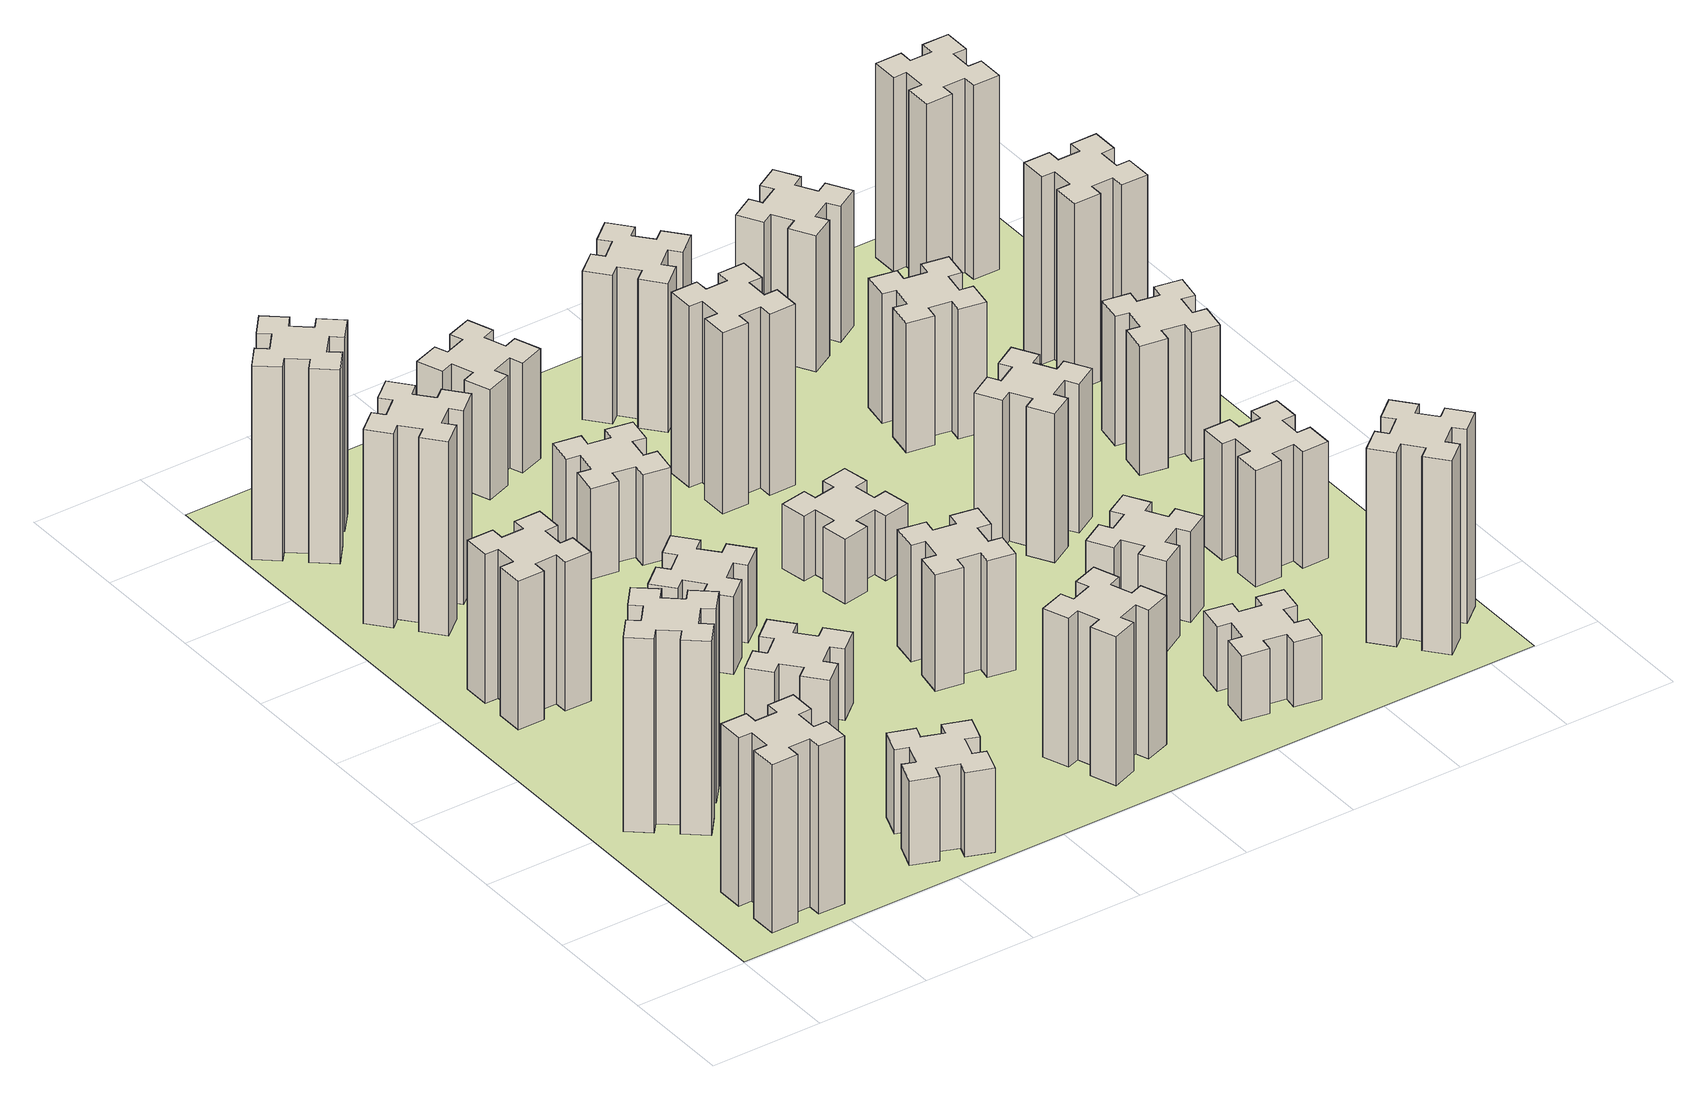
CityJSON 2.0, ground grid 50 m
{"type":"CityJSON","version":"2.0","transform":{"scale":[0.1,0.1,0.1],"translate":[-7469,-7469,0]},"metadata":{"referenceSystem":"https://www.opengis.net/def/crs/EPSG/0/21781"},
"CityObjects":{
"building1":{"type":"Building","attributes":{"class":"1000","function":"1000","usage":"1000","yearOfConstruction":2016,"roofType":"1000","measuredHeight":78,"storeysAboveGround":30,"storeysBelowGround":0},"geometry":[{"type":"Solid","lod":"1","boundaries":[[[[0,1,2,3,4,5,6,7,8,9,10,11,12,13,14,15,16,17,18,19]],[[17,16,20,21]],[[16,15,22,20]],[[15,14,23,22]],[[14,13,24,23]],[[13,12,25,24]],[[12,11,26,25]],[[11,10,27,26]],[[10,9,28,27]],[[9,8,29,28]],[[8,7,30,29]],[[7,6,31,30]],[[6,5,32,31]],[[5,4,33,32]],[[4,3,34,33]],[[3,2,35,34]],[[2,1,36,35]],[[1,0,37,36]],[[0,19,38,37]],[[19,18,39,38]],[[18,17,21,39]],[[24,25,26,27,28,29,30,31,32,33,34,35,36,37,38,39,21,20,22,23]]]]}]},
"building2":{"type":"Building","attributes":{"class":"1000","function":"1000","usage":"1000","yearOfConstruction":2016,"roofType":"1000","measuredHeight":90,"storeysAboveGround":30,"storeysBelowGround":0},"geometry":[{"type":"Solid","lod":"1","boundaries":[[[[40,41,42,43,44,45,46,47,48,49,50,51,52,53,54,55,56,57,58,59]],[[57,56,60,61]],[[56,55,62,60]],[[55,54,63,62]],[[54,53,64,63]],[[53,52,65,64]],[[52,51,66,65]],[[51,50,67,66]],[[50,49,68,67]],[[49,48,69,68]],[[48,47,70,69]],[[47,46,71,70]],[[46,45,72,71]],[[45,44,73,72]],[[44,43,74,73]],[[43,42,75,74]],[[42,41,76,75]],[[41,40,77,76]],[[40,59,78,77]],[[59,58,79,78]],[[58,57,61,79]],[[64,65,66,67,68,69,70,71,72,73,74,75,76,77,78,79,61,60,62,63]]]]}]},
"building3":{"type":"Building","attributes":{"class":"1000","function":"1000","usage":"1000","yearOfConstruction":2016,"roofType":"1000","measuredHeight":69,"storeysAboveGround":30,"storeysBelowGround":0},"geometry":[{"type":"Solid","lod":"1","boundaries":[[[[80,81,82,83,84,85,86,87,88,89,90,91,92,93,94,95,96,97,98,99]],[[97,96,100,101]],[[96,95,102,100]],[[95,94,103,102]],[[94,93,104,103]],[[93,92,105,104]],[[92,91,106,105]],[[91,90,107,106]],[[90,89,108,107]],[[89,88,109,108]],[[88,87,110,109]],[[87,86,111,110]],[[86,85,112,111]],[[85,84,113,112]],[[84,83,114,113]],[[83,82,115,114]],[[82,81,116,115]],[[81,80,117,116]],[[80,99,118,117]],[[99,98,119,118]],[[98,97,101,119]],[[104,105,106,107,108,109,110,111,112,113,114,115,116,117,118,119,101,100,102,103]]]]}]},
"building4":{"type":"Building","attributes":{"class":"1000","function":"1000","usage":"1000","yearOfConstruction":2016,"roofType":"1000","measuredHeight":90,"storeysAboveGround":30,"storeysBelowGround":0},"geometry":[{"type":"Solid","lod":"1","boundaries":[[[[120,121,122,123,124,125,126,127,128,129,130,131,132,133,134,135,136,137,138,139]],[[137,136,140,141]],[[136,135,142,140]],[[135,134,143,142]],[[134,133,144,143]],[[133,132,145,144]],[[132,131,146,145]],[[131,130,147,146]],[[130,129,148,147]],[[129,128,149,148]],[[128,127,150,149]],[[127,126,151,150]],[[126,125,152,151]],[[125,124,153,152]],[[124,123,154,153]],[[123,122,155,154]],[[122,121,156,155]],[[121,120,157,156]],[[120,139,158,157]],[[139,138,159,158]],[[138,137,141,159]],[[144,145,146,147,148,149,150,151,152,153,154,155,156,157,158,159,141,140,142,143]]]]}]},
"building5":{"type":"Building","attributes":{"class":"1000","function":"1000","usage":"1000","yearOfConstruction":2016,"roofType":"1000","measuredHeight":39,"storeysAboveGround":30,"storeysBelowGround":0},"geometry":[{"type":"Solid","lod":"1","boundaries":[[[[160,161,162,163,164,165,166,167,168,169,170,171,172,173,174,175,176,177,178,179]],[[177,176,180,181]],[[176,175,182,180]],[[175,174,183,182]],[[174,173,184,183]],[[173,172,185,184]],[[172,171,186,185]],[[171,170,187,186]],[[170,169,188,187]],[[169,168,189,188]],[[168,167,190,189]],[[167,166,191,190]],[[166,165,192,191]],[[165,164,193,192]],[[164,163,194,193]],[[163,162,195,194]],[[162,161,196,195]],[[161,160,197,196]],[[160,179,198,197]],[[179,178,199,198]],[[178,177,181,199]],[[184,185,186,187,188,189,190,191,192,193,194,195,196,197,198,199,181,180,182,183]]]]}]},
"building6":{"type":"Building","attributes":{"class":"1000","function":"1000","usage":"1000","yearOfConstruction":2016,"roofType":"1000","measuredHeight":90,"storeysAboveGround":30,"storeysBelowGround":0},"geometry":[{"type":"Solid","lod":"1","boundaries":[[[[200,201,202,203,204,205,206,207,208,209,210,211,212,213,214,215,216,217,218,219]],[[217,216,220,221]],[[216,215,222,220]],[[215,214,223,222]],[[214,213,224,223]],[[213,212,225,224]],[[212,211,226,225]],[[211,210,227,226]],[[210,209,228,227]],[[209,208,229,228]],[[208,207,230,229]],[[207,206,231,230]],[[206,205,232,231]],[[205,204,233,232]],[[204,203,234,233]],[[203,202,235,234]],[[202,201,236,235]],[[201,200,237,236]],[[200,219,238,237]],[[219,218,239,238]],[[218,217,221,239]],[[224,225,226,227,228,229,230,231,232,233,234,235,236,237,238,239,221,220,222,223]]]]}]},
"building7":{"type":"Building","attributes":{"class":"1000","function":"1000","usage":"1000","yearOfConstruction":2016,"roofType":"1000","measuredHeight":33,"storeysAboveGround":30,"storeysBelowGround":0},"geometry":[{"type":"Solid","lod":"1","boundaries":[[[[240,241,242,243,244,245,246,247,248,249,250,251,252,253,254,255,256,257,258,259]],[[257,256,260,261]],[[256,255,262,260]],[[255,254,263,262]],[[254,253,264,263]],[[253,252,265,264]],[[252,251,266,265]],[[251,250,267,266]],[[250,249,268,267]],[[249,248,269,268]],[[248,247,270,269]],[[247,246,271,270]],[[246,245,272,271]],[[245,244,273,272]],[[244,243,274,273]],[[243,242,275,274]],[[242,241,276,275]],[[241,240,277,276]],[[240,259,278,277]],[[259,258,279,278]],[[258,257,261,279]],[[264,265,266,267,268,269,270,271,272,273,274,275,276,277,278,279,261,260,262,263]]]]}]},
"building8":{"type":"Building","attributes":{"class":"1000","function":"1000","usage":"1000","yearOfConstruction":2016,"roofType":"1000","measuredHeight":36,"storeysAboveGround":30,"storeysBelowGround":0},"geometry":[{"type":"Solid","lod":"1","boundaries":[[[[280,281,282,283,284,285,286,287,288,289,290,291,292,293,294,295,296,297,298,299]],[[297,296,300,301]],[[296,295,302,300]],[[295,294,303,302]],[[294,293,304,303]],[[293,292,305,304]],[[292,291,306,305]],[[291,290,307,306]],[[290,289,308,307]],[[289,288,309,308]],[[288,287,310,309]],[[287,286,311,310]],[[286,285,312,311]],[[285,284,313,312]],[[284,283,314,313]],[[283,282,315,314]],[[282,281,316,315]],[[281,280,317,316]],[[280,299,318,317]],[[299,298,319,318]],[[298,297,301,319]],[[304,305,306,307,308,309,310,311,312,313,314,315,316,317,318,319,301,300,302,303]]]]}]},
"building9":{"type":"Building","attributes":{"class":"1000","function":"1000","usage":"1000","yearOfConstruction":2016,"roofType":"1000","measuredHeight":42,"storeysAboveGround":30,"storeysBelowGround":0},"geometry":[{"type":"Solid","lod":"1","boundaries":[[[[320,321,322,323,324,325,326,327,328,329,330,331,332,333,334,335,336,337,338,339]],[[337,336,340,341]],[[336,335,342,340]],[[335,334,343,342]],[[334,333,344,343]],[[333,332,345,344]],[[332,331,346,345]],[[331,330,347,346]],[[330,329,348,347]],[[329,328,349,348]],[[328,327,350,349]],[[327,326,351,350]],[[326,325,352,351]],[[325,324,353,352]],[[324,323,354,353]],[[323,322,355,354]],[[322,321,356,355]],[[321,320,357,356]],[[320,339,358,357]],[[339,338,359,358]],[[338,337,341,359]],[[344,345,346,347,348,349,350,351,352,353,354,355,356,357,358,359,341,340,342,343]]]]}]},
"building10":{"type":"Building","attributes":{"class":"1000","function":"1000","usage":"1000","yearOfConstruction":2016,"roofType":"1000","measuredHeight":69,"storeysAboveGround":30,"storeysBelowGround":0},"geometry":[{"type":"Solid","lod":"1","boundaries":[[[[360,361,362,363,364,365,366,367,368,369,370,371,372,373,374,375,376,377,378,379]],[[377,376,380,381]],[[376,375,382,380]],[[375,374,383,382]],[[374,373,384,383]],[[373,372,385,384]],[[372,371,386,385]],[[371,370,387,386]],[[370,369,388,387]],[[369,368,389,388]],[[368,367,390,389]],[[367,366,391,390]],[[366,365,392,391]],[[365,364,393,392]],[[364,363,394,393]],[[363,362,395,394]],[[362,361,396,395]],[[361,360,397,396]],[[360,379,398,397]],[[379,378,399,398]],[[378,377,381,399]],[[384,385,386,387,388,389,390,391,392,393,394,395,396,397,398,399,381,380,382,383]]]]}]},
"building11":{"type":"Building","attributes":{"class":"1000","function":"1000","usage":"1000","yearOfConstruction":2016,"roofType":"1000","measuredHeight":51,"storeysAboveGround":30,"storeysBelowGround":0},"geometry":[{"type":"Solid","lod":"1","boundaries":[[[[400,401,402,403,404,405,406,407,408,409,410,411,412,413,414,415,416,417,418,419]],[[417,416,420,421]],[[416,415,422,420]],[[415,414,423,422]],[[414,413,424,423]],[[413,412,425,424]],[[412,411,426,425]],[[411,410,427,426]],[[410,409,428,427]],[[409,408,429,428]],[[408,407,430,429]],[[407,406,431,430]],[[406,405,432,431]],[[405,404,433,432]],[[404,403,434,433]],[[403,402,435,434]],[[402,401,436,435]],[[401,400,437,436]],[[400,419,438,437]],[[419,418,439,438]],[[418,417,421,439]],[[424,425,426,427,428,429,430,431,432,433,434,435,436,437,438,439,421,420,422,423]]]]}]},
"building12":{"type":"Building","attributes":{"class":"1000","function":"1000","usage":"1000","yearOfConstruction":2016,"roofType":"1000","measuredHeight":54,"storeysAboveGround":30,"storeysBelowGround":0},"geometry":[{"type":"Solid","lod":"1","boundaries":[[[[440,441,442,443,444,445,446,447,448,449,450,451,452,453,454,455,456,457,458,459]],[[457,456,460,461]],[[456,455,462,460]],[[455,454,463,462]],[[454,453,464,463]],[[453,452,465,464]],[[452,451,466,465]],[[451,450,467,466]],[[450,449,468,467]],[[449,448,469,468]],[[448,447,470,469]],[[447,446,471,470]],[[446,445,472,471]],[[445,444,473,472]],[[444,443,474,473]],[[443,442,475,474]],[[442,441,476,475]],[[441,440,477,476]],[[440,459,478,477]],[[459,458,479,478]],[[458,457,461,479]],[[464,465,466,467,468,469,470,471,472,473,474,475,476,477,478,479,461,460,462,463]]]]}]},
"building13":{"type":"Building","attributes":{"class":"1000","function":"1000","usage":"1000","yearOfConstruction":2016,"roofType":"1000","measuredHeight":30,"storeysAboveGround":30,"storeysBelowGround":0},"geometry":[{"type":"Solid","lod":"1","boundaries":[[[[480,481,482,483,484,485,486,487,488,489,490,491,492,493,494,495,496,497,498,499]],[[497,496,500,501]],[[496,495,502,500]],[[495,494,503,502]],[[494,493,504,503]],[[493,492,505,504]],[[492,491,506,505]],[[491,490,507,506]],[[490,489,508,507]],[[489,488,509,508]],[[488,487,510,509]],[[487,486,511,510]],[[486,485,512,511]],[[485,484,513,512]],[[484,483,514,513]],[[483,482,515,514]],[[482,481,516,515]],[[481,480,517,516]],[[480,499,518,517]],[[499,498,519,518]],[[498,497,501,519]],[[504,505,506,507,508,509,510,511,512,513,514,515,516,517,518,519,501,500,502,503]]]]}]},
"building14":{"type":"Building","attributes":{"class":"1000","function":"1000","usage":"1000","yearOfConstruction":2016,"roofType":"1000","measuredHeight":84,"storeysAboveGround":30,"storeysBelowGround":0},"geometry":[{"type":"Solid","lod":"1","boundaries":[[[[520,521,522,523,524,525,526,527,528,529,530,531,532,533,534,535,536,537,538,539]],[[537,536,540,541]],[[536,535,542,540]],[[535,534,543,542]],[[534,533,544,543]],[[533,532,545,544]],[[532,531,546,545]],[[531,530,547,546]],[[530,529,548,547]],[[529,528,549,548]],[[528,527,550,549]],[[527,526,551,550]],[[526,525,552,551]],[[525,524,553,552]],[[524,523,554,553]],[[523,522,555,554]],[[522,521,556,555]],[[521,520,557,556]],[[520,539,558,557]],[[539,538,559,558]],[[538,537,541,559]],[[544,545,546,547,548,549,550,551,552,553,554,555,556,557,558,559,541,540,542,543]]]]}]},
"building15":{"type":"Building","attributes":{"class":"1000","function":"1000","usage":"1000","yearOfConstruction":2016,"roofType":"1000","measuredHeight":30,"storeysAboveGround":30,"storeysBelowGround":0},"geometry":[{"type":"Solid","lod":"1","boundaries":[[[[560,561,562,563,564,565,566,567,568,569,570,571,572,573,574,575,576,577,578,579]],[[577,576,580,581]],[[576,575,582,580]],[[575,574,583,582]],[[574,573,584,583]],[[573,572,585,584]],[[572,571,586,585]],[[571,570,587,586]],[[570,569,588,587]],[[569,568,589,588]],[[568,567,590,589]],[[567,566,591,590]],[[566,565,592,591]],[[565,564,593,592]],[[564,563,594,593]],[[563,562,595,594]],[[562,561,596,595]],[[561,560,597,596]],[[560,579,598,597]],[[579,578,599,598]],[[578,577,581,599]],[[584,585,586,587,588,589,590,591,592,593,594,595,596,597,598,599,581,580,582,583]]]]}]},
"building16":{"type":"Building","attributes":{"class":"1000","function":"1000","usage":"1000","yearOfConstruction":2016,"roofType":"1000","measuredHeight":69,"storeysAboveGround":30,"storeysBelowGround":0},"geometry":[{"type":"Solid","lod":"1","boundaries":[[[[600,601,602,603,604,605,606,607,608,609,610,611,612,613,614,615,616,617,618,619]],[[617,616,620,621]],[[616,615,622,620]],[[615,614,623,622]],[[614,613,624,623]],[[613,612,625,624]],[[612,611,626,625]],[[611,610,627,626]],[[610,609,628,627]],[[609,608,629,628]],[[608,607,630,629]],[[607,606,631,630]],[[606,605,632,631]],[[605,604,633,632]],[[604,603,634,633]],[[603,602,635,634]],[[602,601,636,635]],[[601,600,637,636]],[[600,619,638,637]],[[619,618,639,638]],[[618,617,621,639]],[[624,625,626,627,628,629,630,631,632,633,634,635,636,637,638,639,621,620,622,623]]]]}]},
"building17":{"type":"Building","attributes":{"class":"1000","function":"1000","usage":"1000","yearOfConstruction":2016,"roofType":"1000","measuredHeight":42,"storeysAboveGround":30,"storeysBelowGround":0},"geometry":[{"type":"Solid","lod":"1","boundaries":[[[[640,641,642,643,644,645,646,647,648,649,650,651,652,653,654,655,656,657,658,659]],[[657,656,660,661]],[[656,655,662,660]],[[655,654,663,662]],[[654,653,664,663]],[[653,652,665,664]],[[652,651,666,665]],[[651,650,667,666]],[[650,649,668,667]],[[649,648,669,668]],[[648,647,670,669]],[[647,646,671,670]],[[646,645,672,671]],[[645,644,673,672]],[[644,643,674,673]],[[643,642,675,674]],[[642,641,676,675]],[[641,640,677,676]],[[640,659,678,677]],[[659,658,679,678]],[[658,657,661,679]],[[664,665,666,667,668,669,670,671,672,673,674,675,676,677,678,679,661,660,662,663]]]]}]},
"building18":{"type":"Building","attributes":{"class":"1000","function":"1000","usage":"1000","yearOfConstruction":2016,"roofType":"1000","measuredHeight":69,"storeysAboveGround":30,"storeysBelowGround":0},"geometry":[{"type":"Solid","lod":"1","boundaries":[[[[680,681,682,683,684,685,686,687,688,689,690,691,692,693,694,695,696,697,698,699]],[[697,696,700,701]],[[696,695,702,700]],[[695,694,703,702]],[[694,693,704,703]],[[693,692,705,704]],[[692,691,706,705]],[[691,690,707,706]],[[690,689,708,707]],[[689,688,709,708]],[[688,687,710,709]],[[687,686,711,710]],[[686,685,712,711]],[[685,684,713,712]],[[684,683,714,713]],[[683,682,715,714]],[[682,681,716,715]],[[681,680,717,716]],[[680,699,718,717]],[[699,698,719,718]],[[698,697,701,719]],[[704,705,706,707,708,709,710,711,712,713,714,715,716,717,718,719,701,700,702,703]]]]}]},
"building19":{"type":"Building","attributes":{"class":"1000","function":"1000","usage":"1000","yearOfConstruction":2016,"roofType":"1000","measuredHeight":60,"storeysAboveGround":30,"storeysBelowGround":0},"geometry":[{"type":"Solid","lod":"1","boundaries":[[[[720,721,722,723,724,725,726,727,728,729,730,731,732,733,734,735,736,737,738,739]],[[737,736,740,741]],[[736,735,742,740]],[[735,734,743,742]],[[734,733,744,743]],[[733,732,745,744]],[[732,731,746,745]],[[731,730,747,746]],[[730,729,748,747]],[[729,728,749,748]],[[728,727,750,749]],[[727,726,751,750]],[[726,725,752,751]],[[725,724,753,752]],[[724,723,754,753]],[[723,722,755,754]],[[722,721,756,755]],[[721,720,757,756]],[[720,739,758,757]],[[739,738,759,758]],[[738,737,741,759]],[[744,745,746,747,748,749,750,751,752,753,754,755,756,757,758,759,741,740,742,743]]]]}]},
"building20":{"type":"Building","attributes":{"class":"1000","function":"1000","usage":"1000","yearOfConstruction":2016,"roofType":"1000","measuredHeight":90,"storeysAboveGround":30,"storeysBelowGround":0},"geometry":[{"type":"Solid","lod":"1","boundaries":[[[[760,761,762,763,764,765,766,767,768,769,770,771,772,773,774,775,776,777,778,779]],[[777,776,780,781]],[[776,775,782,780]],[[775,774,783,782]],[[774,773,784,783]],[[773,772,785,784]],[[772,771,786,785]],[[771,770,787,786]],[[770,769,788,787]],[[769,768,789,788]],[[768,767,790,789]],[[767,766,791,790]],[[766,765,792,791]],[[765,764,793,792]],[[764,763,794,793]],[[763,762,795,794]],[[762,761,796,795]],[[761,760,797,796]],[[760,779,798,797]],[[779,778,799,798]],[[778,777,781,799]],[[784,785,786,787,788,789,790,791,792,793,794,795,796,797,798,799,781,780,782,783]]]]}]},
"building21":{"type":"Building","attributes":{"class":"1000","function":"1000","usage":"1000","yearOfConstruction":2016,"roofType":"1000","measuredHeight":54,"storeysAboveGround":30,"storeysBelowGround":0},"geometry":[{"type":"Solid","lod":"1","boundaries":[[[[800,801,802,803,804,805,806,807,808,809,810,811,812,813,814,815,816,817,818,819]],[[817,816,820,821]],[[816,815,822,820]],[[815,814,823,822]],[[814,813,824,823]],[[813,812,825,824]],[[812,811,826,825]],[[811,810,827,826]],[[810,809,828,827]],[[809,808,829,828]],[[808,807,830,829]],[[807,806,831,830]],[[806,805,832,831]],[[805,804,833,832]],[[804,803,834,833]],[[803,802,835,834]],[[802,801,836,835]],[[801,800,837,836]],[[800,819,838,837]],[[819,818,839,838]],[[818,817,821,839]],[[824,825,826,827,828,829,830,831,832,833,834,835,836,837,838,839,821,820,822,823]]]]}]},
"building22":{"type":"Building","attributes":{"class":"1000","function":"1000","usage":"1000","yearOfConstruction":2016,"roofType":"1000","measuredHeight":63,"storeysAboveGround":30,"storeysBelowGround":0},"geometry":[{"type":"Solid","lod":"1","boundaries":[[[[840,841,842,843,844,845,846,847,848,849,850,851,852,853,854,855,856,857,858,859]],[[857,856,860,861]],[[856,855,862,860]],[[855,854,863,862]],[[854,853,864,863]],[[853,852,865,864]],[[852,851,866,865]],[[851,850,867,866]],[[850,849,868,867]],[[849,848,869,868]],[[848,847,870,869]],[[847,846,871,870]],[[846,845,872,871]],[[845,844,873,872]],[[844,843,874,873]],[[843,842,875,874]],[[842,841,876,875]],[[841,840,877,876]],[[840,859,878,877]],[[859,858,879,878]],[[858,857,861,879]],[[864,865,866,867,868,869,870,871,872,873,874,875,876,877,878,879,861,860,862,863]]]]}]},
"building23":{"type":"Building","attributes":{"class":"1000","function":"1000","usage":"1000","yearOfConstruction":2016,"roofType":"1000","measuredHeight":60,"storeysAboveGround":30,"storeysBelowGround":0},"geometry":[{"type":"Solid","lod":"1","boundaries":[[[[880,881,882,883,884,885,886,887,888,889,890,891,892,893,894,895,896,897,898,899]],[[897,896,900,901]],[[896,895,902,900]],[[895,894,903,902]],[[894,893,904,903]],[[893,892,905,904]],[[892,891,906,905]],[[891,890,907,906]],[[890,889,908,907]],[[889,888,909,908]],[[888,887,910,909]],[[887,886,911,910]],[[886,885,912,911]],[[885,884,913,912]],[[884,883,914,913]],[[883,882,915,914]],[[882,881,916,915]],[[881,880,917,916]],[[880,899,918,917]],[[899,898,919,918]],[[898,897,901,919]],[[904,905,906,907,908,909,910,911,912,913,914,915,916,917,918,919,901,900,902,903]]]]}]},
"building24":{"type":"Building","attributes":{"class":"1000","function":"1000","usage":"1000","yearOfConstruction":2016,"roofType":"1000","measuredHeight":87,"storeysAboveGround":30,"storeysBelowGround":0},"geometry":[{"type":"Solid","lod":"1","boundaries":[[[[920,921,922,923,924,925,926,927,928,929,930,931,932,933,934,935,936,937,938,939]],[[937,936,940,941]],[[936,935,942,940]],[[935,934,943,942]],[[934,933,944,943]],[[933,932,945,944]],[[932,931,946,945]],[[931,930,947,946]],[[930,929,948,947]],[[929,928,949,948]],[[928,927,950,949]],[[927,926,951,950]],[[926,925,952,951]],[[925,924,953,952]],[[924,923,954,953]],[[923,922,955,954]],[[922,921,956,955]],[[921,920,957,956]],[[920,939,958,957]],[[939,938,959,958]],[[938,937,941,959]],[[944,945,946,947,948,949,950,951,952,953,954,955,956,957,958,959,941,940,942,943]]]]}]},
"building25":{"type":"Building","attributes":{"class":"1000","function":"1000","usage":"1000","yearOfConstruction":2016,"roofType":"1000","measuredHeight":90,"storeysAboveGround":30,"storeysBelowGround":0},"geometry":[{"type":"Solid","lod":"1","boundaries":[[[[960,961,962,963,964,965,966,967,968,969,970,971,972,973,974,975,976,977,978,979]],[[977,976,980,981]],[[976,975,982,980]],[[975,974,983,982]],[[974,973,984,983]],[[973,972,985,984]],[[972,971,986,985]],[[971,970,987,986]],[[970,969,988,987]],[[969,968,989,988]],[[968,967,990,989]],[[967,966,991,990]],[[966,965,992,991]],[[965,964,993,992]],[[964,963,994,993]],[[963,962,995,994]],[[962,961,996,995]],[[961,960,997,996]],[[960,979,998,997]],[[979,978,999,998]],[[978,977,981,999]],[[984,985,986,987,988,989,990,991,992,993,994,995,996,997,998,999,981,980,982,983]]]]}]},
"landuse1":{"type":"LandUse","attributes":{"name":"plot1","function":"1010"},"geometry":[{"type":"MultiSurface","lod":"1","boundaries":[[[1000,1001,1002,1003]]]}]}
},
"vertices":[
[265,325,0],[265,225,0],[205,225,0],[205,105,0],[325,105,0],[325,165,0],[425,165,0],[425,105,0],[545,105,0],[545,225,0],[485,225,0],[485,325,0],[545,325,0],[545,445,0],[425,445,0],[425,385,0],[325,385,0],[325,445,0],[205,445,0],[205,325,0],[325,385,780],[325,445,780],[425,385,780],[425,445,780],[545,445,780],[545,325,780],[485,325,780],[485,225,780],[545,225,780],[545,105,780],[425,105,780],[425,165,780],[325,165,780],[325,105,780],[205,105,780],[205,225,780],[265,225,780],[265,325,780],[205,325,780],[205,445,780],
[484,1067,0],[408,1132,0],[446,1178,0],[354,1255,0],[277,1163,0],[323,1124,0],[259,1048,0],[213,1086,0],[136,994,0],[228,917,0],[266,963,0],[343,899,0],[304,853,0],[396,776,0],[473,868,0],[427,906,0],[492,983,0],[538,944,0],[615,1036,0],[523,1113,0],[492,983,900],[538,944,900],[427,906,900],[473,868,900],[396,776,900],[304,853,900],[343,899,900],[266,963,900],[228,917,900],[136,994,900],[213,1086,900],[259,1048,900],[323,1124,900],[277,1163,900],[354,1255,900],[446,1178,900],[408,1132,900],[484,1067,900],[523,1113,900],[615,1036,900],
[425,2065,0],[325,2065,0],[325,2125,0],[205,2125,0],[205,2005,0],[265,2005,0],[265,1905,0],[205,1905,0],[205,1785,0],[325,1785,0],[325,1845,0],[425,1845,0],[425,1785,0],[545,1785,0],[545,1905,0],[485,1905,0],[485,2005,0],[545,2005,0],[545,2125,0],[425,2125,0],[485,2005,690],[545,2005,690],[485,1905,690],[545,1905,690],[545,1785,690],[425,1785,690],[425,1845,690],[325,1845,690],[325,1785,690],[205,1785,690],[205,1905,690],[265,1905,690],[265,2005,690],[205,2005,690],[205,2125,690],[325,2125,690],[325,2065,690],[425,2065,690],[425,2125,690],[545,2125,690],
[492,2728,0],[427,2804,0],[473,2843,0],[396,2935,0],[304,2858,0],[343,2812,0],[266,2747,0],[228,2793,0],[136,2716,0],[213,2624,0],[259,2663,0],[323,2586,0],[277,2548,0],[354,2456,0],[446,2533,0],[408,2579,0],[484,2643,0],[523,2597,0],[615,2674,0],[538,2766,0],[484,2643,900],[523,2597,900],[408,2579,900],[446,2533,900],[354,2456,900],[277,2548,900],[323,2586,900],[259,2663,900],[213,2624,900],[136,2716,900],[228,2793,900],[266,2747,900],[343,2812,900],[304,2858,900],[396,2935,900],[473,2843,900],[427,2804,900],[492,2728,900],[538,2766,900],[615,2674,900],
[1029,360,0],[995,266,0],[939,287,0],[897,174,0],[1010,133,0],[1031,189,0],[1125,155,0],[1104,99,0],[1217,57,0],[1258,170,0],[1202,191,0],[1236,285,0],[1292,264,0],[1333,377,0],[1220,418,0],[1200,362,0],[1106,396,0],[1127,452,0],[1014,493,0],[973,380,0],[1106,396,390],[1127,452,390],[1200,362,390],[1220,418,390],[1333,377,390],[1292,264,390],[1236,285,390],[1202,191,390],[1258,170,390],[1217,57,390],[1104,99,390],[1125,155,390],[1031,189,390],[1010,133,390],[897,174,390],[939,287,390],[995,266,390],[1029,360,390],[973,380,390],[1014,493,390],
[384,3387,0],[308,3452,0],[346,3498,0],[254,3575,0],[177,3483,0],[223,3444,0],[159,3368,0],[113,3406,0],[36,3314,0],[128,3237,0],[166,3283,0],[243,3219,0],[204,3173,0],[296,3096,0],[373,3188,0],[327,3226,0],[392,3303,0],[438,3264,0],[515,3356,0],[423,3433,0],[392,3303,900],[438,3264,900],[327,3226,900],[373,3188,900],[296,3096,900],[204,3173,900],[243,3219,900],[166,3283,900],[128,3237,900],[36,3314,900],[113,3406,900],[159,3368,900],[223,3444,900],[177,3483,900],[254,3575,900],[346,3498,900],[308,3452,900],[384,3387,900],[423,3433,900],[515,3356,900],
[1083,1332,0],[1006,1267,0],[968,1313,0],[876,1236,0],[953,1144,0],[999,1183,0],[1063,1106,0],[1017,1068,0],[1094,976,0],[1186,1053,0],[1148,1099,0],[1224,1163,0],[1263,1117,0],[1355,1194,0],[1278,1286,0],[1232,1248,0],[1167,1324,0],[1213,1363,0],[1136,1455,0],[1044,1378,0],[1167,1324,330],[1213,1363,330],[1232,1248,330],[1278,1286,330],[1355,1194,330],[1263,1117,330],[1224,1163,330],[1148,1099,330],[1186,1053,330],[1094,976,330],[1017,1068,330],[1063,1106,330],[999,1183,330],[953,1144,330],[876,1236,330],[968,1313,330],[1006,1267,330],[1083,1332,330],[1044,1378,330],[1136,1455,330],
[1083,1972,0],[1006,1907,0],[968,1953,0],[876,1876,0],[953,1784,0],[999,1823,0],[1063,1746,0],[1017,1708,0],[1094,1616,0],[1186,1693,0],[1148,1739,0],[1224,1803,0],[1263,1757,0],[1355,1834,0],[1278,1926,0],[1232,1888,0],[1167,1964,0],[1213,2003,0],[1136,2095,0],[1044,2018,0],[1167,1964,360],[1213,2003,360],[1232,1888,360],[1278,1926,360],[1355,1834,360],[1263,1757,360],[1224,1803,360],[1148,1739,360],[1186,1693,360],[1094,1616,360],[1017,1708,360],[1063,1746,360],[999,1823,360],[953,1784,360],[876,1876,360],[968,1953,360],[1006,1907,360],[1083,1972,360],[1044,2018,360],[1136,2095,360],
[1315,2527,0],[1332,2625,0],[1391,2615,0],[1412,2733,0],[1294,2754,0],[1284,2695,0],[1185,2712,0],[1196,2771,0],[1077,2792,0],[1057,2674,0],[1116,2664,0],[1098,2565,0],[1039,2576,0],[1018,2457,0],[1137,2437,0],[1147,2496,0],[1245,2478,0],[1235,2419,0],[1353,2398,0],[1374,2517,0],[1245,2478,420],[1235,2419,420],[1147,2496,420],[1137,2437,420],[1018,2457,420],[1039,2576,420],[1098,2565,420],[1116,2664,420],[1057,2674,420],[1077,2792,420],[1196,2771,420],[1185,2712,420],[1284,2695,420],[1294,2754,420],[1412,2733,420],[1391,2615,420],[1332,2625,420],[1315,2527,420],[1374,2517,420],[1353,2398,420],
[1965,496,0],[1871,462,0],[1850,518,0],[1737,477,0],[1779,364,0],[1835,385,0],[1869,291,0],[1813,270,0],[1854,157,0],[1967,199,0],[1946,255,0],[2040,289,0],[2060,233,0],[2173,274,0],[2132,387,0],[2076,366,0],[2042,460,0],[2098,480,0],[2057,593,0],[1944,552,0],[2042,460,690],[2098,480,690],[2076,366,690],[2132,387,690],[2173,274,690],[2060,233,690],[2040,289,690],[1946,255,690],[1967,199,690],[1854,157,690],[1813,270,690],[1869,291,690],[1835,385,690],[1779,364,690],[1737,477,690],[1850,518,690],[1871,462,690],[1965,496,690],[1944,552,690],[2057,593,690],
[1125,3456,0],[1031,3422,0],[1010,3478,0],[897,3437,0],[939,3324,0],[995,3345,0],[1029,3251,0],[973,3230,0],[1014,3117,0],[1127,3159,0],[1106,3215,0],[1200,3249,0],[1220,3193,0],[1333,3234,0],[1292,3347,0],[1236,3326,0],[1202,3420,0],[1258,3440,0],[1217,3553,0],[1104,3512,0],[1202,3420,510],[1258,3440,510],[1236,3326,510],[1292,3347,510],[1333,3234,510],[1220,3193,510],[1200,3249,510],[1106,3215,510],[1127,3159,510],[1014,3117,510],[973,3230,510],[1029,3251,510],[995,3345,510],[939,3324,510],[897,3437,510],[1010,3478,510],[1031,3422,510],[1125,3456,510],[1104,3512,510],[1217,3553,510],
[1955,1147,0],[1972,1245,0],[2031,1235,0],[2052,1353,0],[1934,1374,0],[1924,1315,0],[1825,1332,0],[1836,1391,0],[1717,1412,0],[1697,1294,0],[1756,1284,0],[1738,1185,0],[1679,1196,0],[1658,1077,0],[1777,1057,0],[1787,1116,0],[1885,1098,0],[1875,1039,0],[1993,1018,0],[2014,1137,0],[1885,1098,540],[1875,1039,540],[1787,1116,540],[1777,1057,540],[1658,1077,540],[1679,1196,540],[1738,1185,540],[1756,1284,540],[1697,1294,540],[1717,1412,540],[1836,1391,540],[1825,1332,540],[1924,1315,540],[1934,1374,540],[2052,1353,540],[2031,1235,540],[1972,1245,540],[1955,1147,540],[2014,1137,540],[1993,1018,540],
[1972,1925,0],[1955,2024,0],[2014,2034,0],[1993,2152,0],[1875,2131,0],[1885,2072,0],[1787,2055,0],[1777,2114,0],[1658,2093,0],[1679,1975,0],[1738,1985,0],[1756,1887,0],[1697,1877,0],[1717,1758,0],[1836,1779,0],[1825,1838,0],[1924,1856,0],[1934,1797,0],[2052,1817,0],[2031,1936,0],[1924,1856,300],[1934,1797,300],[1825,1838,300],[1836,1779,300],[1717,1758,300],[1697,1877,300],[1756,1887,300],[1738,1985,300],[1679,1975,300],[1658,2093,300],[1777,2114,300],[1787,2055,300],[1885,2072,300],[1875,2131,300],[1993,2152,300],[2014,2034,300],[1955,2024,300],[1972,1925,300],[2031,1936,300],[2052,1817,300],
[1745,2745,0],[1745,2645,0],[1685,2645,0],[1685,2525,0],[1805,2525,0],[1805,2585,0],[1905,2585,0],[1905,2525,0],[2025,2525,0],[2025,2645,0],[1965,2645,0],[1965,2745,0],[2025,2745,0],[2025,2865,0],[1905,2865,0],[1905,2805,0],[1805,2805,0],[1805,2865,0],[1685,2865,0],[1685,2745,0],[1805,2805,840],[1805,2865,840],[1905,2805,840],[1905,2865,840],[2025,2865,840],[2025,2745,840],[1965,2745,840],[1965,2645,840],[2025,2645,840],[2025,2525,840],[1905,2525,840],[1905,2585,840],[1805,2585,840],[1805,2525,840],[1685,2525,840],[1685,2645,840],[1745,2645,840],[1745,2745,840],[1685,2745,840],[1685,2865,840],
[2596,444,0],[2578,345,0],[2519,356,0],[2498,237,0],[2617,217,0],[2627,276,0],[2725,258,0],[2715,199,0],[2833,178,0],[2854,297,0],[2795,307,0],[2812,405,0],[2871,395,0],[2892,513,0],[2774,534,0],[2764,475,0],[2665,492,0],[2676,551,0],[2557,572,0],[2537,454,0],[2665,492,300],[2676,551,300],[2764,475,300],[2774,534,300],[2892,513,300],[2871,395,300],[2812,405,300],[2795,307,300],[2854,297,300],[2833,178,300],[2715,199,300],[2725,258,300],[2627,276,300],[2617,217,300],[2498,237,300],[2519,356,300],[2578,345,300],[2596,444,300],[2537,454,300],[2557,572,300],
[1888,3219,0],[1964,3283,0],[2003,3237,0],[2095,3314,0],[2018,3406,0],[1972,3368,0],[1907,3444,0],[1953,3483,0],[1876,3575,0],[1784,3498,0],[1823,3452,0],[1746,3387,0],[1708,3433,0],[1616,3356,0],[1693,3264,0],[1739,3303,0],[1803,3226,0],[1757,3188,0],[1834,3096,0],[1926,3173,0],[1803,3226,690],[1757,3188,690],[1739,3303,690],[1693,3264,690],[1616,3356,690],[1708,3433,690],[1746,3387,690],[1823,3452,690],[1784,3498,690],[1876,3575,690],[1953,3483,690],[1907,3444,690],[1972,3368,690],[2018,3406,690],[2095,3314,690],[2003,3237,690],[1964,3283,690],[1888,3219,690],[1926,3173,690],[1834,3096,690],
[2584,1136,0],[2497,1086,0],[2467,1138,0],[2363,1078,0],[2423,974,0],[2475,1004,0],[2525,917,0],[2473,887,0],[2533,783,0],[2637,843,0],[2607,895,0],[2694,945,0],[2724,893,0],[2828,953,0],[2768,1057,0],[2716,1027,0],[2666,1114,0],[2718,1144,0],[2658,1248,0],[2554,1188,0],[2666,1114,420],[2718,1144,420],[2716,1027,420],[2768,1057,420],[2828,953,420],[2724,893,420],[2694,945,420],[2607,895,420],[2637,843,420],[2533,783,420],[2473,887,420],[2525,917,420],[2475,1004,420],[2423,974,420],[2363,1078,420],[2467,1138,420],[2497,1086,420],[2584,1136,420],[2554,1188,420],[2658,1248,420],
[2475,1744,0],[2525,1657,0],[2473,1627,0],[2533,1523,0],[2637,1583,0],[2607,1635,0],[2694,1685,0],[2724,1633,0],[2828,1693,0],[2768,1797,0],[2716,1767,0],[2666,1854,0],[2718,1884,0],[2658,1988,0],[2554,1928,0],[2584,1876,0],[2497,1826,0],[2467,1878,0],[2363,1818,0],[2423,1714,0],[2497,1826,690],[2467,1878,690],[2584,1876,690],[2554,1928,690],[2658,1988,690],[2718,1884,690],[2666,1854,690],[2716,1767,690],[2768,1797,690],[2828,1693,690],[2724,1633,690],[2694,1685,690],[2607,1635,690],[2637,1583,690],[2533,1523,690],[2473,1627,690],[2525,1657,690],[2475,1744,690],[2423,1714,690],[2363,1818,690],
[2596,2664,0],[2578,2565,0],[2519,2576,0],[2498,2457,0],[2617,2437,0],[2627,2496,0],[2725,2478,0],[2715,2419,0],[2833,2398,0],[2854,2517,0],[2795,2527,0],[2812,2625,0],[2871,2615,0],[2892,2733,0],[2774,2754,0],[2764,2695,0],[2665,2712,0],[2676,2771,0],[2557,2792,0],[2537,2674,0],[2665,2712,600],[2676,2771,600],[2764,2695,600],[2774,2754,600],[2892,2733,600],[2871,2615,600],[2812,2625,600],[2795,2527,600],[2854,2517,600],[2833,2398,600],[2715,2419,600],[2725,2478,600],[2627,2496,600],[2617,2437,600],[2498,2457,600],[2519,2576,600],[2578,2565,600],[2596,2664,600],[2537,2674,600],[2557,2792,600],
[3468,259,0],[3544,323,0],[3583,277,0],[3675,354,0],[3598,446,0],[3552,408,0],[3487,484,0],[3533,523,0],[3456,615,0],[3364,538,0],[3403,492,0],[3326,427,0],[3288,473,0],[3196,396,0],[3273,304,0],[3319,343,0],[3383,266,0],[3337,228,0],[3414,136,0],[3506,213,0],[3383,266,900],[3337,228,900],[3319,343,900],[3273,304,900],[3196,396,900],[3288,473,900],[3326,427,900],[3403,492,900],[3364,538,900],[3456,615,900],[3533,523,900],[3487,484,900],[3552,408,900],[3598,446,900],[3675,354,900],[3583,277,900],[3544,323,900],[3468,259,900],[3506,213,900],[3414,136,900],
[3185,1005,0],[3285,1005,0],[3285,945,0],[3405,945,0],[3405,1065,0],[3345,1065,0],[3345,1165,0],[3405,1165,0],[3405,1285,0],[3285,1285,0],[3285,1225,0],[3185,1225,0],[3185,1285,0],[3065,1285,0],[3065,1165,0],[3125,1165,0],[3125,1065,0],[3065,1065,0],[3065,945,0],[3185,945,0],[3125,1065,540],[3065,1065,540],[3125,1165,540],[3065,1165,540],[3065,1285,540],[3185,1285,540],[3185,1225,540],[3285,1225,540],[3285,1285,540],[3405,1285,540],[3405,1165,540],[3345,1165,540],[3345,1065,540],[3405,1065,540],[3405,945,540],[3285,945,540],[3285,1005,540],[3185,1005,540],[3185,945,540],[3065,945,540],
[2716,3347,0],[2666,3434,0],[2718,3464,0],[2658,3568,0],[2554,3508,0],[2584,3456,0],[2497,3406,0],[2467,3458,0],[2363,3398,0],[2423,3294,0],[2475,3324,0],[2525,3237,0],[2473,3207,0],[2533,3103,0],[2637,3163,0],[2607,3215,0],[2694,3265,0],[2724,3213,0],[2828,3273,0],[2768,3377,0],[2694,3265,630],[2724,3213,630],[2607,3215,630],[2637,3163,630],[2533,3103,630],[2473,3207,630],[2525,3237,630],[2475,3324,630],[2423,3294,630],[2363,3398,630],[2467,3458,630],[2497,3406,630],[2584,3456,630],[2554,3508,630],[2658,3568,630],[2718,3464,630],[2666,3434,630],[2716,3347,630],[2768,3377,630],[2828,3273,630],
[3267,1856,0],[3365,1838,0],[3355,1779,0],[3473,1758,0],[3494,1877,0],[3435,1887,0],[3452,1985,0],[3511,1975,0],[3532,2093,0],[3414,2114,0],[3404,2055,0],[3305,2072,0],[3316,2131,0],[3197,2152,0],[3177,2034,0],[3236,2024,0],[3218,1925,0],[3159,1936,0],[3138,1817,0],[3257,1797,0],[3218,1925,600],[3159,1936,600],[3236,2024,600],[3177,2034,600],[3197,2152,600],[3316,2131,600],[3305,2072,600],[3404,2055,600],[3414,2114,600],[3532,2093,600],[3511,1975,600],[3452,1985,600],[3435,1887,600],[3494,1877,600],[3473,1758,600],[3355,1779,600],[3365,1838,600],[3267,1856,600],[3257,1797,600],[3138,1817,600],
[3485,2705,0],[3385,2705,0],[3385,2765,0],[3265,2765,0],[3265,2645,0],[3325,2645,0],[3325,2545,0],[3265,2545,0],[3265,2425,0],[3385,2425,0],[3385,2485,0],[3485,2485,0],[3485,2425,0],[3605,2425,0],[3605,2545,0],[3545,2545,0],[3545,2645,0],[3605,2645,0],[3605,2765,0],[3485,2765,0],[3545,2645,870],[3605,2645,870],[3545,2545,870],[3605,2545,870],[3605,2425,870],[3485,2425,870],[3485,2485,870],[3385,2485,870],[3385,2425,870],[3265,2425,870],[3265,2545,870],[3325,2545,870],[3325,2645,870],[3265,2645,870],[3265,2765,870],[3385,2765,870],[3385,2705,870],[3485,2705,870],[3485,2765,870],[3605,2765,870],
[3285,3325,0],[3385,3325,0],[3385,3265,0],[3505,3265,0],[3505,3385,0],[3445,3385,0],[3445,3485,0],[3505,3485,0],[3505,3605,0],[3385,3605,0],[3385,3545,0],[3285,3545,0],[3285,3605,0],[3165,3605,0],[3165,3485,0],[3225,3485,0],[3225,3385,0],[3165,3385,0],[3165,3265,0],[3285,3265,0],[3225,3385,900],[3165,3385,900],[3225,3485,900],[3165,3485,900],[3165,3605,900],[3285,3605,900],[3285,3545,900],[3385,3545,900],[3385,3605,900],[3505,3605,900],[3505,3485,900],[3445,3485,900],[3445,3385,900],[3505,3385,900],[3505,3265,900],[3385,3265,900],[3385,3325,900],[3285,3325,900],[3285,3265,900],[3165,3265,900],
[5,3705,0],[3705,3705,0],[3705,5,0],[5,5,0]
]}
